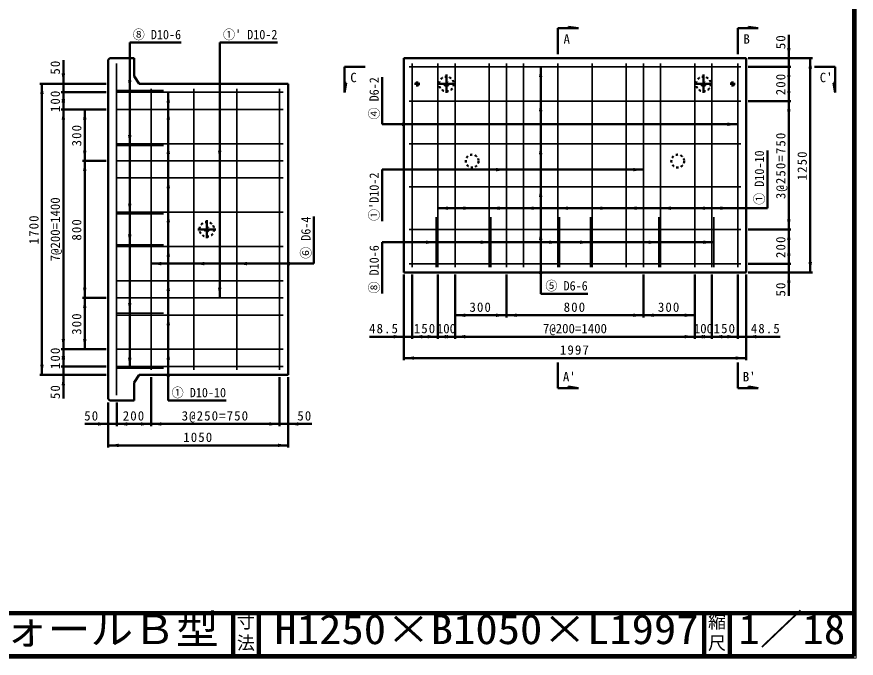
# Model space of a CAD drawing. Units: millimetres, scale not verified, with parts at other scales. Extents: x 100 to 4105, y 100 to 2870.
# Drawn here: x 2145 to 4105, y 100 to 1598 of the extents above; entities that cross this region are included whole.
import ezdxf
from ezdxf.enums import TextEntityAlignment as Align

# ---------------------------------------------------------------- set-up
doc = ezdxf.new("R2010")
doc.units = ezdxf.units.MM
doc.header["$LTSCALE"] = 5
doc.linetypes.add('USER2', pattern=[13.4, 10, -1.2, 1, -1.2])
doc.linetypes.add('USER3', pattern=[2.2, 1, -1.2])
doc.layers.add('V-nasSTD', color=7, linetype='Continuous', lineweight=50)
doc.styles.add('ＭＳ ゴシック', font='')
doc.styles.get('ＭＳ ゴシック').set_extended_font_data('MS Gothic')

msp = doc.modelspace()

# ---------------------------------------------------------------- hatches: boundary and pattern name
at = {"layer": 'V-nasSTD'}
for points in [[(3947.696, 1524.769), (3951.696, 1524.769), (3947.696, 1500.769), (3943.696, 1524.769)], [(3997.696, 1476.769), (4001.696, 1476.769), (3997.696, 1500.769), (3993.696, 1476.769)], [(3368.296, 1456.769), (3372.296, 1456.769), (3368.296, 1480.769), (3364.296, 1456.769)], [(3947.696, 1456.769), (3951.696, 1456.769), (3947.696, 1480.769), (3943.696, 1456.769)], [(2253.896, 1465.369), (2257.896, 1465.369), (2253.896, 1441.369), (2249.896, 1465.369)], [(2203.896, 1417.369), (2207.896, 1417.369), (2203.896, 1441.369), (2199.896, 1417.369)], [(2408.896, 1449.369), (2412.896, 1449.369), (2408.896, 1425.369), (2404.896, 1449.369)], [(2253.896, 1397.369), (2257.896, 1397.369), (2253.896, 1421.369), (2249.896, 1397.369)], [(2498.896, 1397.369), (2502.896, 1397.369), (2498.896, 1421.369), (2494.896, 1397.369)], [(3947.696, 1424.769), (3951.696, 1424.769), (3947.696, 1400.769), (3943.696, 1424.769)], [(2253.896, 1405.369), (2257.896, 1405.369), (2253.896, 1381.369), (2249.896, 1405.369)], [(3368.296, 1376.769), (3372.296, 1376.769), (3368.296, 1400.769), (3364.296, 1376.769)], [(3947.696, 1376.769), (3951.696, 1376.769), (3947.696, 1400.769), (3943.696, 1376.769)], [(2253.896, 1357.369), (2257.896, 1357.369), (2253.896, 1381.369), (2249.896, 1357.369)], [(2303.896, 1357.369), (2307.896, 1357.369), (2303.896, 1381.369), (2299.896, 1357.369)], [(2498.896, 1357.369), (2502.896, 1357.369), (2498.896, 1381.369), (2494.896, 1357.369)], [(3044.296, 1346.769), (3044.296, 1342.769), (3068.296, 1346.769), (3044.296, 1350.769)], [(3804.296, 1346.769), (3804.296, 1342.769), (3828.296, 1346.769), (3804.296, 1350.769)], [(2408.896, 1321.369), (2412.896, 1321.369), (2408.896, 1297.369), (2404.896, 1321.369)], [(2498.896, 1277.369), (2502.896, 1277.369), (2498.896, 1301.369), (2494.896, 1277.369)], [(3368.296, 1276.769), (3372.296, 1276.769), (3368.296, 1300.769), (3364.296, 1276.769)], [(2303.896, 1285.369), (2307.896, 1285.369), (2303.896, 1261.369), (2299.896, 1285.369)], [(2618.896, 1285.369), (2622.896, 1285.369), (2618.896, 1261.369), (2614.896, 1285.369)], [(2303.896, 1237.369), (2307.896, 1237.369), (2303.896, 1261.369), (2299.896, 1237.369)], [(3264.296, 1240.769), (3264.296, 1236.769), (3288.296, 1240.769), (3264.296, 1244.769)], [(3584.296, 1240.769), (3584.296, 1236.769), (3608.296, 1240.769), (3584.296, 1244.769)], [(2498.896, 1197.369), (2502.896, 1197.369), (2498.896, 1221.369), (2494.896, 1197.369)], [(3368.296, 1176.769), (3372.296, 1176.769), (3368.296, 1200.769), (3364.296, 1176.769)], [(2408.896, 1161.369), (2412.896, 1161.369), (2408.896, 1137.369), (2404.896, 1161.369)], [(2498.896, 1117.369), (2502.896, 1117.369), (2498.896, 1141.369), (2494.896, 1117.369)], [(3152.296, 1150.769), (3152.296, 1146.769), (3128.296, 1150.769), (3152.296, 1154.769)], [(3192.296, 1150.769), (3192.296, 1146.769), (3168.296, 1150.769), (3192.296, 1154.769)], [(3272.296, 1150.769), (3272.296, 1146.769), (3248.296, 1150.769), (3272.296, 1154.769)], [(3352.296, 1150.769), (3352.296, 1146.769), (3328.296, 1150.769), (3352.296, 1154.769)], [(3432.296, 1150.769), (3432.296, 1146.769), (3408.296, 1150.769), (3432.296, 1154.769)], [(3512.296, 1150.769), (3512.296, 1146.769), (3488.296, 1150.769), (3512.296, 1154.769)], [(3592.296, 1150.769), (3592.296, 1146.769), (3568.296, 1150.769), (3592.296, 1154.769)], [(3672.296, 1150.769), (3672.296, 1146.769), (3648.296, 1150.769), (3672.296, 1154.769)], [(3752.296, 1150.769), (3752.296, 1146.769), (3728.296, 1150.769), (3752.296, 1154.769)], [(3792.296, 1150.769), (3792.296, 1146.769), (3768.296, 1150.769), (3792.296, 1154.769)], [(3947.696, 1124.769), (3951.696, 1124.769), (3947.696, 1100.769), (3943.696, 1124.769)], [(3368.296, 1076.769), (3372.296, 1076.769), (3368.296, 1100.769), (3364.296, 1076.769)], [(3947.696, 1076.769), (3951.696, 1076.769), (3947.696, 1100.769), (3943.696, 1076.769)], [(2408.896, 1089.369), (2412.896, 1089.369), (2408.896, 1065.369), (2404.896, 1089.369)], [(2498.896, 1037.369), (2502.896, 1037.369), (2498.896, 1061.369), (2494.896, 1037.369)], [(3100.296, 1071.284), (3100.296, 1067.284), (3124.296, 1071.284), (3100.296, 1075.284)], [(3228.296, 1071.284), (3228.296, 1067.284), (3252.296, 1071.284), (3228.296, 1075.284)], [(3388.296, 1071.284), (3388.296, 1067.284), (3412.296, 1071.284), (3388.296, 1075.284)], [(3460.296, 1071.284), (3460.296, 1067.284), (3484.296, 1071.284), (3460.296, 1075.284)], [(3620.296, 1071.284), (3620.296, 1067.284), (3644.296, 1071.284), (3620.296, 1075.284)], [(3748.296, 1071.284), (3748.296, 1067.284), (3772.296, 1071.284), (3748.296, 1075.284)], [(3947.696, 1044.769), (3951.696, 1044.769), (3947.696, 1020.769), (3943.696, 1044.769)], [(2482.896, 1021.369), (2482.896, 1017.369), (2458.896, 1021.369), (2482.896, 1025.369)], [(2582.896, 1021.369), (2582.896, 1017.369), (2558.896, 1021.369), (2582.896, 1025.369)], [(2682.896, 1021.369), (2682.896, 1017.369), (2658.896, 1021.369), (2682.896, 1025.369)], [(2782.896, 1021.369), (2782.896, 1017.369), (2758.896, 1021.369), (2782.896, 1025.369)], [(3368.296, 996.769), (3372.296, 996.769), (3368.296, 1020.769), (3364.296, 996.769)], [(3997.696, 1024.769), (4001.696, 1024.769), (3997.696, 1000.769), (3993.696, 1024.769)], [(3947.696, 976.769), (3951.696, 976.769), (3947.696, 1000.769), (3943.696, 976.769)], [(2498.896, 957.369), (2502.896, 957.369), (2498.896, 981.369), (2494.896, 957.369)], [(2303.896, 965.369), (2307.896, 965.369), (2303.896, 941.369), (2299.896, 965.369)], [(2618.896, 965.369), (2622.896, 965.369), (2618.896, 941.369), (2614.896, 965.369)], [(2303.896, 917.369), (2307.896, 917.369), (2303.896, 941.369), (2299.896, 917.369)], [(2408.896, 929.369), (2412.896, 929.369), (2408.896, 905.369), (2404.896, 929.369)], [(3192.296, 900.769), (3192.296, 896.769), (3168.296, 900.769), (3192.296, 904.769)], [(3264.296, 900.769), (3264.296, 896.769), (3288.296, 900.769), (3264.296, 904.769)], [(3312.296, 900.769), (3312.296, 896.769), (3288.296, 900.769), (3312.296, 904.769)], [(3584.296, 900.769), (3584.296, 896.769), (3608.296, 900.769), (3584.296, 904.769)], [(3632.296, 900.769), (3632.296, 896.769), (3608.296, 900.769), (3632.296, 904.769)], [(3704.296, 900.769), (3704.296, 896.769), (3728.296, 900.769), (3704.296, 904.769)], [(2498.896, 877.369), (2502.896, 877.369), (2498.896, 901.369), (2494.896, 877.369)], [(2253.896, 845.369), (2257.896, 845.369), (2253.896, 821.369), (2249.896, 845.369)], [(2303.896, 845.369), (2307.896, 845.369), (2303.896, 821.369), (2299.896, 845.369)], [(3024.896, 850.769), (3024.896, 846.769), (3048.896, 850.769), (3024.896, 854.769)], [(3092.296, 850.769), (3092.296, 846.769), (3068.296, 850.769), (3092.296, 854.769)], [(3104.296, 850.769), (3104.296, 846.769), (3128.296, 850.769), (3104.296, 854.769)], [(3152.296, 850.769), (3152.296, 846.769), (3128.296, 850.769), (3152.296, 854.769)], [(3144.296, 850.769), (3144.296, 846.769), (3168.296, 850.769), (3144.296, 854.769)], [(3192.296, 850.769), (3192.296, 846.769), (3168.296, 850.769), (3192.296, 854.769)], [(3704.296, 850.769), (3704.296, 846.769), (3728.296, 850.769), (3704.296, 854.769)], [(3752.296, 850.769), (3752.296, 846.769), (3728.296, 850.769), (3752.296, 854.769)], [(3744.296, 850.769), (3744.296, 846.769), (3768.296, 850.769), (3744.296, 854.769)], [(3792.296, 850.769), (3792.296, 846.769), (3768.296, 850.769), (3792.296, 854.769)], [(3804.296, 850.769), (3804.296, 846.769), (3828.296, 850.769), (3804.296, 854.769)], [(3871.696, 850.769), (3871.696, 846.769), (3847.696, 850.769), (3871.696, 854.769)], [(2253.896, 797.369), (2257.896, 797.369), (2253.896, 821.369), (2249.896, 797.369)], [(2253.896, 805.369), (2257.896, 805.369), (2253.896, 781.369), (2249.896, 805.369)], [(2498.896, 797.369), (2502.896, 797.369), (2498.896, 821.369), (2494.896, 797.369)], [(3072.896, 800.769), (3072.896, 796.769), (3048.896, 800.769), (3072.896, 804.769)], [(3823.696, 800.769), (3823.696, 796.769), (3847.696, 800.769), (3823.696, 804.769)], [(2203.896, 785.369), (2207.896, 785.369), (2203.896, 761.369), (2199.896, 785.369)], [(2408.896, 801.369), (2412.896, 801.369), (2408.896, 777.369), (2404.896, 801.369)], [(2498.896, 757.369), (2502.896, 757.369), (2498.896, 781.369), (2494.896, 757.369)], [(2253.896, 737.369), (2257.896, 737.369), (2253.896, 761.369), (2249.896, 737.369)], [(2334.896, 646.969), (2334.896, 642.969), (2358.896, 646.969), (2334.896, 650.969)], [(2402.896, 646.969), (2402.896, 642.969), (2378.896, 646.969), (2402.896, 650.969)], [(2434.896, 646.969), (2434.896, 642.969), (2458.896, 646.969), (2434.896, 650.969)], [(2482.896, 646.969), (2482.896, 642.969), (2458.896, 646.969), (2482.896, 650.969)], [(2734.896, 646.969), (2734.896, 642.969), (2758.896, 646.969), (2734.896, 650.969)], [(2802.896, 646.969), (2802.896, 642.969), (2778.896, 646.969), (2802.896, 650.969)], [(2382.896, 596.969), (2382.896, 592.969), (2358.896, 596.969), (2382.896, 600.969)], [(2754.896, 596.969), (2754.896, 592.969), (2778.896, 596.969), (2754.896, 600.969)]]:
    msp.add_hatch(color=256, dxfattribs=at).paths.add_polyline_path(points)

# ---------------------------------------------------------------- linework, layer by layer
at = {"layer": 'V-nasSTD', "lineweight": 100}
for p, q in [((4100, 105), (4100, 2865)), ((105, 205), (4100, 205)), ((2650, 205), (2650, 105)), ((2710, 205), (2710, 105)), ((3750, 205), (3750, 105)), ((3810, 205), (3810, 105)), ((105, 105), (4100, 105))]:
    msp.add_line(p, q, dxfattribs=at)
at = {"layer": 'V-nasSTD'}
for p, q in [((3408.296, 1510.769), (3408.296, 1570.769)), ((3433.296, 1570.769), (3408.296, 1570.769)), ((3433.296, 1570.769), (3433.296, 1574.609)), ((3433.296, 1574.609), (3456.336, 1570.769)), ((3433.296, 1570.769), (3456.336, 1570.769)), ((3828.296, 1510.769), (3828.296, 1570.769)), ((3853.296, 1570.769), (3828.296, 1570.769)), ((3853.296, 1570.769), (3853.296, 1574.609)), ((3853.296, 1574.609), (3876.336, 1570.769)), ((3853.296, 1570.769), (3876.336, 1570.769)), ((3947.696, 1500.769), (3947.696, 1555.769)), ((2408.896, 777.369), (2408.896, 1537.369)), ((2408.896, 1537.369), (2528.896, 1537.369)), ((2618.896, 941.369), (2618.896, 1537.369)), ((2618.896, 1537.369), (2753.896, 1537.369)), ((2253.896, 1441.369), (2253.896, 1496.369)), ((2362.496, 1500.769), (2358.896, 1497.169)), ((2358.896, 1497.169), (2358.896, 705.569)), ((2418.896, 1500.769), (2362.496, 1500.769)), ((2418.896, 1500.769), (2418.896, 1459.189)), ((3048.896, 1500.769), (3048.896, 1000.769)), ((3847.696, 1500.769), (3048.896, 1500.769)), ((3847.696, 1000.769), (3847.696, 1500.769)), ((3852.696, 1500.769), (4002.696, 1500.769)), ((3947.696, 1500.769), (3947.696, 1480.769)), ((3997.696, 1500.769), (3997.696, 1000.769)), ((2910.448, 1443.809), (2910.448, 1480.769)), ((2958.488, 1480.769), (2910.448, 1480.769)), ((3368.296, 950.769), (3368.296, 1480.769)), ((3852.696, 1480.769), (3952.696, 1480.769)), ((3947.696, 1480.769), (3947.696, 1400.769)), ((4007.696, 1480.769), (4055.736, 1480.769)), ((4055.736, 1443.809), (4055.736, 1480.769)), ((2418.896, 1459.189), (2430.896, 1441.369)), ((2998.296, 1346.769), (2998.296, 1456.769)), ((2353.896, 1441.369), (2198.896, 1441.369)), ((2203.896, 1441.369), (2203.896, 761.369)), ((2253.896, 1421.369), (2253.896, 1441.369)), ((2778.896, 1441.369), (2430.896, 1441.369)), ((2778.896, 761.369), (2778.896, 1441.369)), ((2910.448, 1443.809), (2914.288, 1443.809)), ((2914.288, 1443.809), (2910.448, 1420.769)), ((2910.448, 1443.809), (2910.448, 1420.769)), ((4055.736, 1443.809), (4051.896, 1443.809)), ((4051.896, 1443.809), (4055.736, 1420.769)), ((4055.736, 1443.809), (4055.736, 1420.769)), ((2353.896, 1421.369), (2248.896, 1421.369)), ((2253.896, 1421.369), (2253.896, 1381.369)), ((2498.896, 1421.369), (2498.896, 701.369)), ((3852.696, 1400.769), (3952.696, 1400.769)), ((3947.696, 1400.769), (3947.696, 1100.769)), ((2353.896, 1381.369), (2248.896, 1381.369)), ((2253.896, 821.369), (2253.896, 1381.369)), ((2303.896, 1261.369), (2303.896, 1381.369)), ((3828.296, 1346.769), (2998.296, 1346.769)), ((3897.696, 1150.769), (3897.696, 1285.769)), ((2353.896, 1261.369), (2298.896, 1261.369)), ((2303.896, 941.369), (2303.896, 1261.369)), ((3608.296, 1240.769), (2998.296, 1240.769)), ((2998.296, 1120.769), (2998.296, 1240.769)), ((3897.696, 1150.769), (3128.296, 1150.769)), ((2838.896, 1021.369), (2838.896, 1131.369)), ((3852.696, 1100.769), (3952.696, 1100.769)), ((3947.696, 1100.769), (3947.696, 1020.769)), ((3772.296, 1071.284), (2998.296, 1071.284)), ((2998.296, 951.284), (2998.296, 1071.284)), ((2458.896, 1021.369), (2838.896, 1021.369)), ((3852.696, 1020.769), (3952.696, 1020.769)), ((3947.696, 1000.769), (3947.696, 1020.769)), ((3048.896, 1000.769), (3847.696, 1000.769)), ((3852.696, 1000.769), (4002.696, 1000.769)), ((3947.696, 1000.769), (3947.696, 945.769)), ((3048.896, 995.769), (3048.896, 795.769)), ((3068.296, 995.769), (3068.296, 845.769)), ((3128.296, 995.769), (3128.296, 845.769)), ((3168.296, 995.769), (3168.296, 845.769)), ((3288.296, 995.769), (3288.296, 895.769)), ((3608.296, 995.769), (3608.296, 895.769)), ((3728.296, 995.769), (3728.296, 845.769)), ((3768.296, 995.769), (3768.296, 845.769)), ((3828.296, 995.769), (3828.296, 845.769)), ((3847.696, 995.769), (3847.696, 795.769)), ((2353.896, 941.369), (2298.896, 941.369)), ((2303.896, 821.369), (2303.896, 941.369)), ((3368.296, 950.769), (3478.296, 950.769)), ((3288.296, 900.769), (3168.296, 900.769)), ((3608.296, 900.769), (3288.296, 900.769)), ((3728.296, 900.769), (3608.296, 900.769)), ((2968.896, 850.769), (3048.896, 850.769)), ((3048.896, 850.769), (3068.296, 850.769)), ((3068.296, 850.769), (3128.296, 850.769)), ((3128.296, 850.769), (3168.296, 850.769)), ((3168.296, 850.769), (3728.296, 850.769)), ((3768.296, 850.769), (3728.296, 850.769)), ((3828.296, 850.769), (3768.296, 850.769)), ((3847.696, 850.769), (3828.296, 850.769)), ((3927.696, 850.769), (3847.696, 850.769)), ((2353.896, 821.369), (2248.896, 821.369)), ((2253.896, 781.369), (2253.896, 821.369)), ((3048.896, 800.769), (3847.696, 800.769)), ((3408.296, 790.769), (3408.296, 730.769)), ((3828.296, 790.769), (3828.296, 730.769)), ((2353.896, 781.369), (2248.896, 781.369)), ((2253.896, 781.369), (2253.896, 761.369)), ((2353.896, 761.369), (2198.896, 761.369)), ((2253.896, 761.369), (2253.896, 706.369)), ((2430.896, 761.369), (2418.896, 743.549)), ((2778.896, 761.369), (2430.896, 761.369)), ((2458.896, 641.969), (2458.896, 756.369)), ((2758.896, 641.969), (2758.896, 756.369)), ((2778.896, 591.969), (2778.896, 756.369)), ((2418.896, 701.969), (2418.896, 743.549)), ((3433.296, 730.769), (3408.296, 730.769)), ((3433.296, 730.769), (3433.296, 734.609)), ((3433.296, 734.609), (3456.336, 730.769)), ((3433.296, 730.769), (3456.336, 730.769)), ((3853.296, 730.769), (3828.296, 730.769)), ((3853.296, 730.769), (3853.296, 734.609)), ((3853.296, 734.609), (3876.336, 730.769)), ((3876.336, 730.769), (3853.296, 730.769)), ((2358.896, 705.569), (2362.496, 701.969)), ((2358.896, 591.969), (2358.896, 696.969)), ((2362.496, 701.969), (2418.896, 701.969)), ((2378.896, 641.969), (2378.896, 696.969)), ((2498.896, 701.369), (2633.896, 701.369)), ((2358.896, 646.969), (2303.896, 646.969)), ((2378.896, 646.969), (2358.896, 646.969)), ((2378.896, 646.969), (2458.896, 646.969)), ((2458.896, 646.969), (2758.896, 646.969)), ((2758.896, 646.969), (2778.896, 646.969)), ((2778.896, 646.969), (2833.896, 646.969)), ((2778.896, 596.969), (2358.896, 596.969))]:
    msp.add_line(p, q, dxfattribs=at)
at = {"layer": 'V-nasSTD', "lineweight": 35}
for p, q in [((2377.686, 1488.369), (2377.686, 714.369)), ((3060.896, 1480.769), (3835.696, 1480.769)), ((3068.296, 1488.769), (3068.296, 1012.769)), ((3128.296, 1488.769), (3128.296, 1012.769)), ((3168.296, 1488.769), (3168.296, 1012.769)), ((3248.296, 1488.769), (3248.296, 1012.769)), ((3288.296, 1488.769), (3288.296, 1012.769)), ((3328.296, 1488.769), (3328.296, 1012.769)), ((3408.296, 1488.769), (3408.296, 1012.769)), ((3488.296, 1488.769), (3488.296, 1012.769)), ((3568.296, 1488.769), (3568.296, 1012.769)), ((3608.296, 1488.769), (3608.296, 1012.769)), ((3648.296, 1488.769), (3648.296, 1012.769)), ((3728.296, 1488.769), (3728.296, 1012.769)), ((3768.296, 1488.769), (3768.296, 1012.769)), ((3828.296, 1488.769), (3828.296, 1012.769)), ((2376.886, 1425.369), (2487.926, 1425.369)), ((2766.896, 1421.369), (2378.896, 1421.369)), ((2458.896, 773.369), (2458.896, 1429.369)), ((2558.896, 773.369), (2558.896, 1429.369)), ((2658.896, 773.369), (2658.896, 1429.369)), ((2758.896, 773.369), (2758.896, 1429.369)), ((3060.896, 1400.769), (3835.696, 1400.769)), ((2766.896, 1381.369), (2378.896, 1381.369)), ((2376.886, 1297.369), (2487.926, 1297.369)), ((2766.896, 1301.369), (2378.896, 1301.369)), ((3060.896, 1300.769), (3835.696, 1300.769)), ((2766.896, 1261.369), (2378.896, 1261.369)), ((2766.896, 1221.369), (2378.896, 1221.369)), ((3060.896, 1200.769), (3835.696, 1200.769)), ((2376.886, 1137.369), (2487.926, 1137.369)), ((2766.896, 1141.369), (2378.896, 1141.369)), ((3124.296, 1129.798), (3124.296, 1012.769)), ((3252.296, 1129.798), (3252.296, 1012.769)), ((3412.296, 1129.798), (3412.296, 1012.769)), ((3484.296, 1129.798), (3484.296, 1012.769)), ((3644.296, 1129.798), (3644.296, 1012.769)), ((3772.296, 1129.798), (3772.296, 1012.769)), ((3060.896, 1100.769), (3835.696, 1100.769)), ((2376.886, 1065.369), (2487.926, 1065.369)), ((2766.896, 1061.369), (2378.896, 1061.369)), ((3060.896, 1020.769), (3835.696, 1020.769)), ((2766.896, 981.369), (2378.896, 981.369)), ((2766.896, 941.369), (2378.896, 941.369)), ((2376.886, 905.369), (2487.926, 905.369)), ((2766.896, 901.369), (2378.896, 901.369)), ((2766.896, 821.369), (2378.896, 821.369)), ((2376.886, 777.369), (2487.926, 777.369)), ((2766.896, 781.369), (2378.896, 781.369))]:
    msp.add_line(p, q, dxfattribs=at)
at = {"layer": 'V-nasSTD', "linetype": 'USER2'}
for p, q in [((3148.296, 1462.569), (3148.296, 1420.169)), ((3748.296, 1462.569), (3748.296, 1420.169)), ((3074.096, 1440.769), (3086.096, 1440.769)), ((3080.096, 1434.769), (3080.096, 1446.769)), ((3127.096, 1440.769), (3169.496, 1440.769)), ((3727.096, 1440.769), (3769.496, 1440.769)), ((3810.496, 1440.769), (3822.496, 1440.769)), ((3816.496, 1434.769), (3816.496, 1446.769)), ((2588.896, 1123.169), (2588.896, 1080.769)), ((2567.696, 1101.369), (2610.096, 1101.369))]:
    msp.add_line(p, q, dxfattribs=at)
at = {"layer": 'V-nasSTD', "lineweight": 13}
msp.add_lwpolyline([(100, 100), (100, 2870), (4105, 2870), (4105, 100)], close=True, dxfattribs=at)
at = {"layer": 'V-nasSTD', "linetype": 'USER3'}
for centre, radius in [((3148.296, 1440.769), 17.2), ((3748.296, 1440.769), 17.2), ((3080.096, 1440.769), 3.8), ((3080.096, 1440.769), 2.4), ((3080.096, 1440.769), 2), ((3148.296, 1440.769), 5), ((3748.296, 1440.769), 5), ((3816.496, 1440.769), 3.8), ((3816.496, 1440.769), 2.4), ((3816.496, 1440.769), 2), ((3208.296, 1260.769), 15), ((3688.296, 1260.769), 15), ((2588.896, 1101.369), 17.2), ((2588.896, 1101.369), 5)]:
    msp.add_circle(centre, radius, dxfattribs=at)

# ---------------------------------------------------------------- texts
at = {"layer": 'V-nasSTD', "style": 'ＭＳ ゴシック', "width": 0.95}
for s, p in [('⑧ D10-6', (2472.261, 1567.177)), ("①' D10-2", (2690.182, 1567.177)), ('⑤ D6-6', (3428.74, 980.577)), ('① D10-10', (2570.182, 731.177))]:
    msp.add_text(s, height=21.85, dxfattribs=at).set_placement(p, align=Align.TOP_CENTER)
at = {"layer": 'V-nasSTD', "style": 'ＭＳ ゴシック'}
for s, p in [('A', (3429.162, 1556.944)), ('B', (3849.162, 1556.944)), ('C', (2931.314, 1466.944)), ("C'", (4034.871, 1466.944)), ('100', (3148.296, 880.769)), ('7@200=1400', (3448.296, 880.769)), ('100', (3748.296, 880.769)), ("A'", (3435.185, 768.325)), ("B'", (3855.185, 768.325))]:
    msp.add_text(s, height=21.99, dxfattribs=at).set_placement(p, align=Align.TOP_CENTER)
at = {"layer": 'V-nasSTD', "style": 'ＭＳ ゴシック', "width": 0.95}
for s, p in [('④ D6-2', (2968.488, 1407.213)), ('① D10-10', (3867.888, 1222.054)), ("①'D10-2", (2968.488, 1177.404)), ('⑥ D6-4', (2809.088, 1081.813)), ('⑧ D10-6', (2968.488, 1007.919))]:
    msp.add_text(s, height=21.85, rotation=90, dxfattribs=at).set_placement(p, align=Align.TOP_CENTER)
at = {"layer": 'V-nasSTD', "style": 'ＭＳ ゴシック'}
msp.add_text('7@200=1400', height=21.99, rotation=90, dxfattribs=at).set_placement((2223.896, 1101.369), align=Align.TOP_CENTER)
for s, width, p in [('1stタッチウォールＢ型', 1.05, (1569.25, 202.47)), ('H1250×B1050×L1997', 1.1, (2746.75, 202.508)), ('1／18', 1.05, (3830.25, 202.582))]:
    msp.add_text(s, height=69.65, dxfattribs=dict(at, width=width)).set_placement(p, align=Align.TOP_LEFT)
for s, p in [('寸', (2658.982, 200.999)), ('縮', (3758.982, 200.999)), ('法', (2658.976, 151.01)), ('尺', (3758.976, 151.01))]:
    msp.add_text(s, height=30.79, dxfattribs=at).set_placement(p, align=Align.TOP_LEFT)
at = {"layer": 'V-nasSTD', "char_height": 21.99, "attachment_point": 2, "rotation": 90, "style": 'ＭＳ ゴシック'}
for s, insert in [('\\T1.17;50', (3917.696, 1539.519)), ('\\T1.17;50', (2223.896, 1480.119)), ('\\T1.17;200', (3917.696, 1440.769)), ('\\T1.17;100', (2223.896, 1401.369)), ('\\T1.17;300', (2273.896, 1321.369)), ('\\T1.17;3@250=750', (3917.696, 1250.769)), ('\\T1.17;1250', (3967.696, 1250.769)), ('\\T1.17;1700', (2173.896, 1101.369)), ('\\T1.17;800', (2273.896, 1101.369)), ('\\T1.17;200', (3917.696, 1060.769)), ('\\T1.17;50', (3917.696, 962.019)), ('\\T1.17;300', (2273.896, 881.369)), ('\\T1.17;100', (2223.896, 801.369)), ('\\T1.17;50', (2223.896, 722.619))]:
    msp.add_mtext(s, dxfattribs=dict(at, insert=insert))
at = {"layer": 'V-nasSTD', "char_height": 21.99, "attachment_point": 2, "style": 'ＭＳ ゴシック'}
for s, insert in [('\\T1.17;300', (3228.296, 930.769)), ('\\T1.17;800', (3448.296, 930.769)), ('\\T1.17;300', (3668.296, 930.769)), ('\\T1.17;48.5', (3002.646, 880.769)), ('\\T1.17;150', (3098.296, 880.769)), ('\\T1.17;150', (3798.296, 880.769)), ('\\T1.17;48.5', (3893.946, 880.769)), ('\\T1.17;1997', (3448.296, 830.769)), ('\\T1.17;50', (2320.146, 676.969)), ('\\T1.17;200', (2418.896, 676.969)), ('\\T1.17;3@250=750', (2608.896, 676.969)), ('\\T1.17;50', (2817.646, 676.969)), ('\\T1.17;1050', (2568.896, 626.969))]:
    msp.add_mtext(s, dxfattribs=dict(at, insert=insert))

doc.saveas('drawing.dxf')
